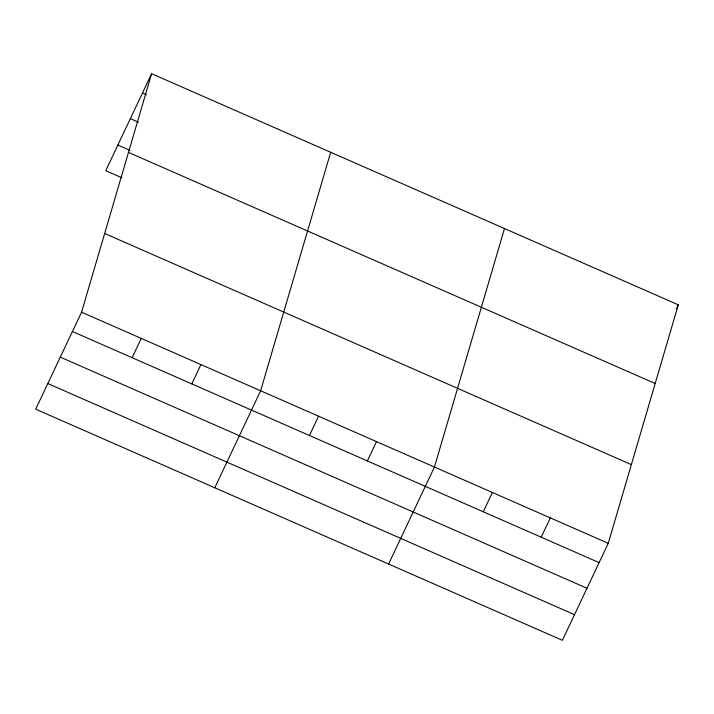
<?xml version="1.0" encoding="UTF-8"?>
<svg xmlns="http://www.w3.org/2000/svg" width="714" height="714" viewBox="0 0 714 714"><rect width="100%" height="100%" fill="white"/><g stroke="black" fill="none" stroke-linecap="round" stroke-linejoin="round"><path stroke-width="1.07" d="M81.548 312.197L151.6 73.694L678.3 304.816L608.248 543.309L562.4 640.306L35.7 409.184L81.548 312.197L608.248 543.309M330.68 152.278L260.628 390.772L214.78 487.769M504.486 228.542L434.442 467.045L388.594 564.033M151.6 73.694L105.752 170.691L121.942 177.795M132.117 357.696L141.238 338.382M191.807 383.891L200.937 364.577M309.439 435.504L318.56 416.2M367.371 460.932L376.501 441.618M483.244 511.777L492.374 492.464M541.185 537.196L550.316 517.891M676.47 308.68L678.3 304.816M142.47 93.007L146.522 94.784M130.35 118.64L138.445 122.192M117.864 145.049L130.01 150.377M128.484 152.403L655.184 383.516M104.663 233.487L631.363 464.609M72.417 331.501L599.126 562.623M60.306 357.134L587.006 588.256M47.82 383.552L574.52 614.665"/></g></svg>
